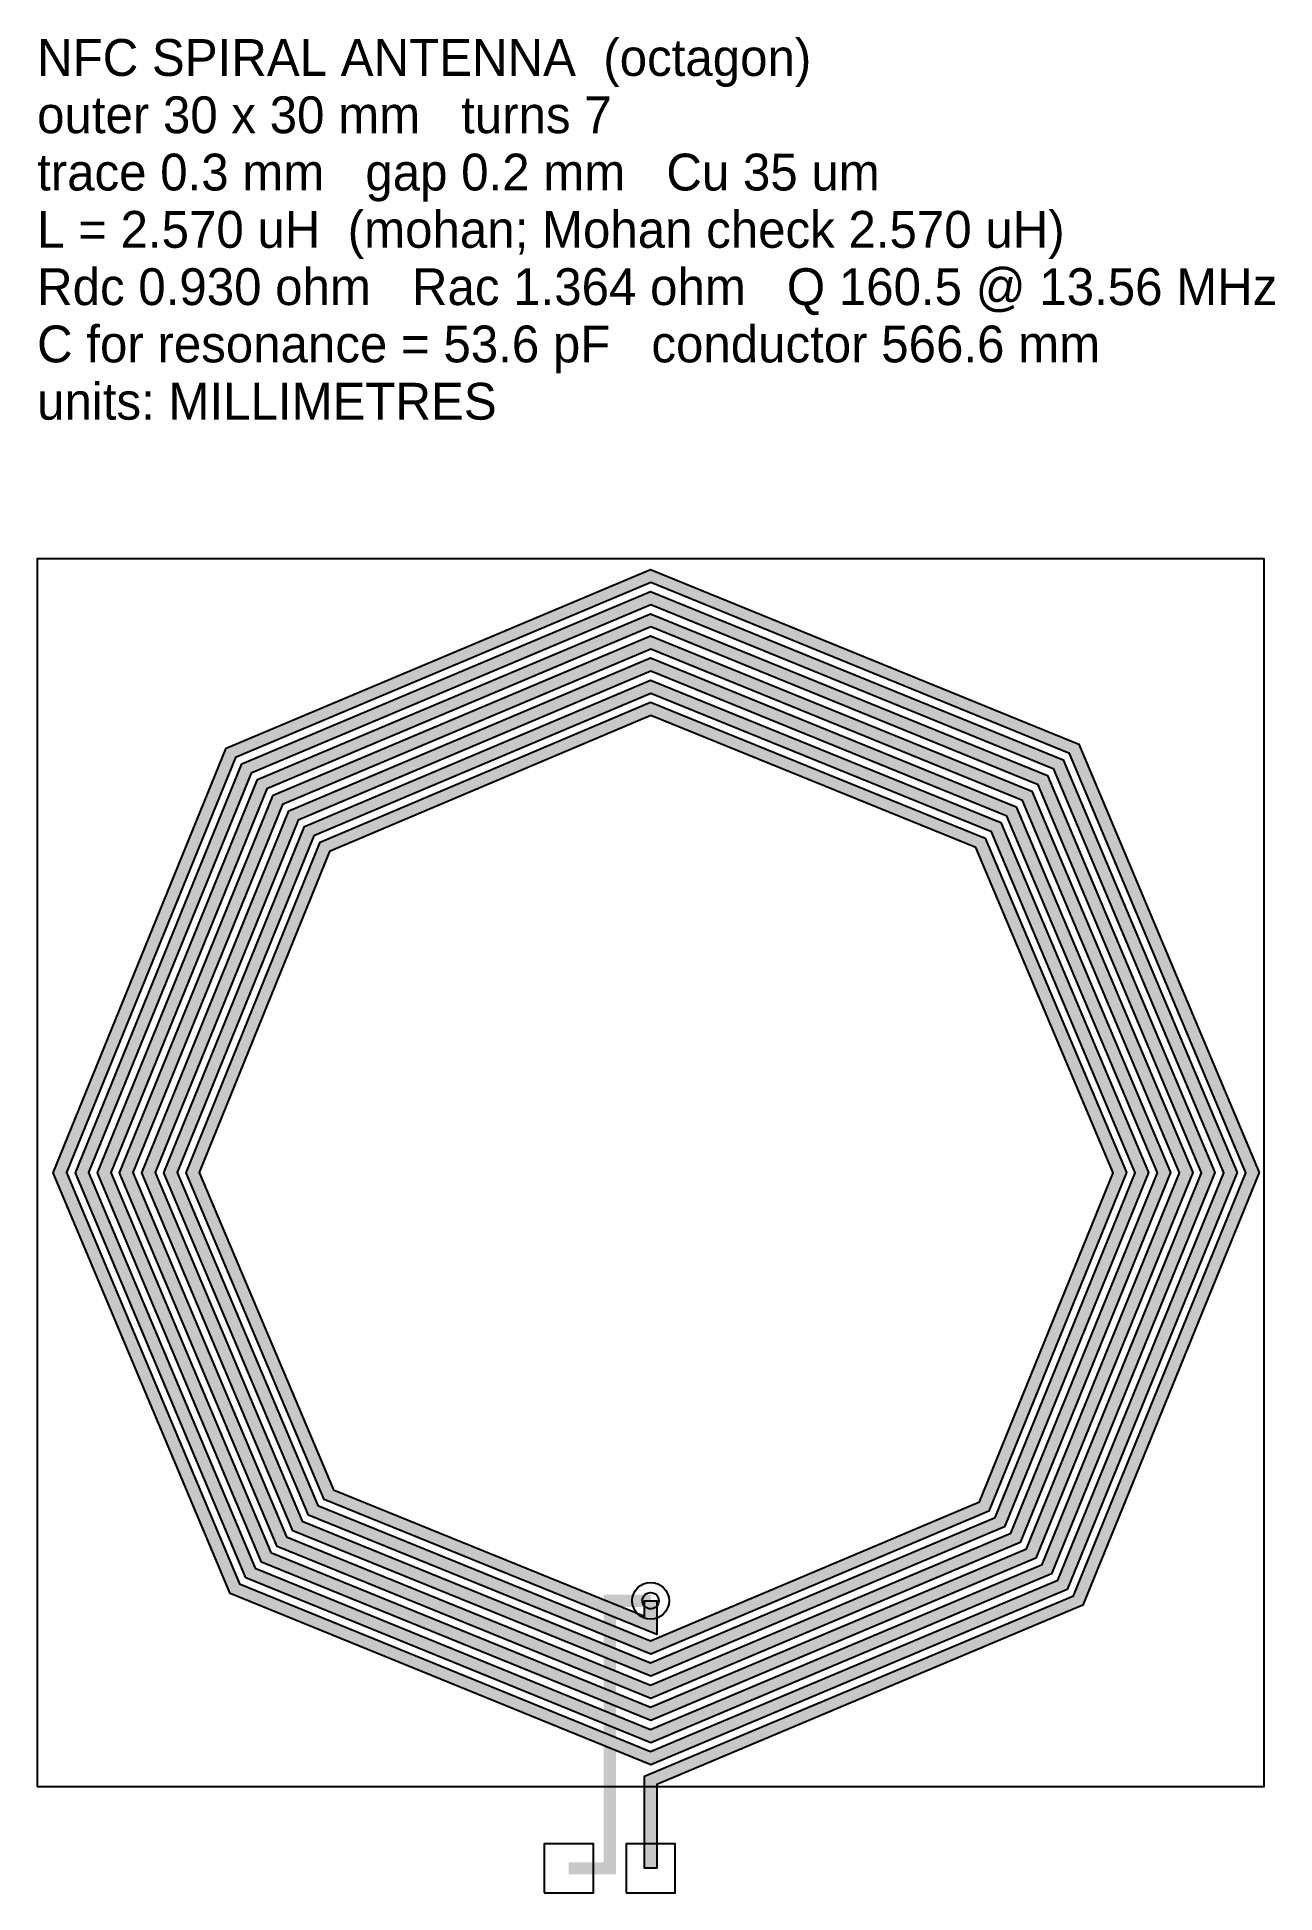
# Model space of a CAD drawing. Header units: millimetres. Extents: x -15 to 15.3, y -17.6 to 27.7.
import ezdxf

# ---------------------------------------------------------------- set-up
doc = ezdxf.new("R2010")
doc.units = ezdxf.units.MM
for name, color, linetype in [('ANT_BOTTOM', 1, 'Continuous'), ('ANT_CENTERLINE', 5, 'Continuous'), ('ANT_COPPER', 3, 'Continuous'), ('ANT_COPPER_HATCH', 3, 'Continuous'), ('ANT_INFO', 4, 'Continuous'), ('ANT_KEEPOUT', 8, 'Continuous'), ('ANT_PADS', 2, 'Continuous'), ('ANT_VIA', 6, 'Continuous')]:
    doc.layers.add(name, color=color, linetype=linetype)

msp = doc.modelspace()

# ---------------------------------------------------------------- hatches: boundary and pattern name
at = {"layer": 'ANT_COPPER_HATCH'}
msp.add_hatch(color=3, dxfattribs=at).paths.add_polyline_path([(-0.15, -14.75), (10.337, -10.339), (14.552, -0.001), (10.243, 10.242), (0.001, 14.417), (-10.146, 10.147), (-14.282, 0.001), (-10.052, -10.05), (-0.001, -14.146), (9.955, -9.956), (14.011, -0.001), (9.86, 9.859), (0.001, 13.876), (-9.763, 9.765), (-13.741, 0.001), (-9.669, -9.668), (-0.001, -13.605), (9.572, -9.573), (13.47, -0.001), (9.478, 9.476), (0.001, 13.335), (-9.38, 9.382), (-13.199, 0.001), (-9.286, -9.285), (-0.001, -13.064), (9.189, -9.191), (12.929, -0.001), (9.095, 9.093), (0.001, 12.793), (-8.998, 8.999), (-12.658, 0.001), (-8.904, -8.902), (-0.001, -12.523), (8.806, -8.808), (12.388, -0.001), (8.712, 8.711), (0.001, 12.252), (-8.615, 8.617), (-12.117, 0.001), (-8.521, -8.519), (-0.001, -11.982), (8.424, -8.425), (11.846, -0.001), (8.33, 8.328), (0.001, 11.711), (-8.232, 8.234), (-11.576, 0.001), (-8.138, -8.137), (-0.001, -11.44), (8.041, -8.043), (11.305, -0.001), (7.947, 7.945), (0.001, 11.17), (-7.85, 7.851), (-11.035, 0.001), (-7.756, -7.754), (-0.15, -10.839), (-0.15, -10.462), (0.15, -10.462), (0.15, -11.284), (-7.984, -7.985), (-11.359, -0.001), (-8.081, 8.079), (-0.001, 11.495), (8.175, 8.177), (11.63, 0.001), (8.272, -8.271), (0.001, -11.765), (-8.366, -8.368), (-11.9, -0.001), (-8.464, 8.462), (-0.001, 12.036), (8.558, 8.559), (12.171, 0.001), (8.655, -8.653), (0.001, -12.306), (-8.749, -8.751), (-12.442, -0.001), (-8.846, 8.845), (-0.001, 12.577), (8.94, 8.942), (12.712, 0.001), (9.038, -9.036), (0.001, -12.848), (-9.132, -9.133), (-12.983, -0.001), (-9.229, 9.227), (-0.001, 13.118), (9.323, 9.325), (13.253, 0.001), (9.42, -9.419), (0.001, -13.389), (-9.514, -9.516), (-13.524, -0.001), (-9.611, 9.61), (-0.001, 13.659), (9.706, 9.707), (13.795, 0.001), (9.803, -9.801), (0.001, -13.93), (-9.897, -9.898), (-14.065, -0.001), (-9.994, 9.993), (-0.001, 14.201), (10.088, 10.09), (14.336, 0.001), (10.185, -10.184), (0.001, -14.471), (-10.28, -10.281), (-14.606, -0.001), (-10.377, 10.376), (-0.001, 14.742), (10.471, 10.472), (14.877, 0.001), (10.568, -10.567), (0.15, -14.95), (0.15, -17), (-0.15, -17), (-0.15, -14.75)])

# ---------------------------------------------------------------- linework, layer by layer
at = {"layer": 'ANT_BOTTOM', "const_width": 0.3}
msp.add_lwpolyline([(0, -10.462), (-1, -10.462), (-1, -17), (-2, -17)], dxfattribs=at)
at = {"layer": 'ANT_CENTERLINE', "const_width": 0.3}
msp.add_lwpolyline([(0, -17), (0, -14.85), (10.453, -10.453), (14.715, 0), (10.357, 10.357), (0, 14.579), (-10.261, 10.261), (-14.444, 0), (-10.166, -10.166), (0, -14.309), (10.07, -10.07), (14.174, 0), (9.974, 9.974), (0, 14.038), (-9.879, 9.879), (-13.903, 0), (-9.783, -9.783), (0, -13.768), (9.687, -9.687), (13.632, 0), (9.592, 9.592), (0, 13.497), (-9.496, 9.496), (-13.362, 0), (-9.4, -9.4), (0, -13.226), (9.305, -9.305), (13.091, 0), (9.209, 9.209), (0, 12.956), (-9.113, 9.113), (-12.821, 0), (-9.018, -9.018), (0, -12.685), (8.922, -8.922), (12.55, 0), (8.826, 8.826), (0, 12.415), (-8.731, 8.731), (-12.279, 0), (-8.635, -8.635), (0, -12.144), (8.539, -8.539), (12.009, 0), (8.444, 8.444), (0, 11.873), (-8.348, 8.348), (-11.738, 0), (-8.252, -8.252), (0, -11.603), (8.157, -8.157), (11.468, 0), (8.061, 8.061), (0, 11.332), (-7.965, 7.965), (-11.197, 0), (-7.87, -7.87), (0, -11.062), (0, -10.462)], dxfattribs=at)
at = {"layer": 'ANT_COPPER'}
msp.add_lwpolyline([(-0.15, -14.75), (10.337, -10.339), (14.552, -0.001), (10.243, 10.242), (0.001, 14.417), (-10.146, 10.147), (-14.282, 0.001), (-10.052, -10.05), (-0.001, -14.146), (9.955, -9.956), (14.011, -0.001), (9.86, 9.859), (0.001, 13.876), (-9.763, 9.765), (-13.741, 0.001), (-9.669, -9.668), (-0.001, -13.605), (9.572, -9.573), (13.47, -0.001), (9.478, 9.476), (0.001, 13.335), (-9.38, 9.382), (-13.199, 0.001), (-9.286, -9.285), (-0.001, -13.064), (9.189, -9.191), (12.929, -0.001), (9.095, 9.093), (0.001, 12.793), (-8.998, 8.999), (-12.658, 0.001), (-8.904, -8.902), (-0.001, -12.523), (8.806, -8.808), (12.388, -0.001), (8.712, 8.711), (0.001, 12.252), (-8.615, 8.617), (-12.117, 0.001), (-8.521, -8.519), (-0.001, -11.982), (8.424, -8.425), (11.846, -0.001), (8.33, 8.328), (0.001, 11.711), (-8.232, 8.234), (-11.576, 0.001), (-8.138, -8.137), (-0.001, -11.44), (8.041, -8.043), (11.305, -0.001), (7.947, 7.945), (0.001, 11.17), (-7.85, 7.851), (-11.035, 0.001), (-7.756, -7.754), (-0.15, -10.839), (-0.15, -10.462), (0.15, -10.462), (0.15, -11.284), (-7.984, -7.985), (-11.359, -0.001), (-8.081, 8.079), (-0.001, 11.495), (8.175, 8.177), (11.63, 0.001), (8.272, -8.271), (0.001, -11.765), (-8.366, -8.368), (-11.9, -0.001), (-8.464, 8.462), (-0.001, 12.036), (8.558, 8.559), (12.171, 0.001), (8.655, -8.653), (0.001, -12.306), (-8.749, -8.751), (-12.442, -0.001), (-8.846, 8.845), (-0.001, 12.577), (8.94, 8.942), (12.712, 0.001), (9.038, -9.036), (0.001, -12.848), (-9.132, -9.133), (-12.983, -0.001), (-9.229, 9.227), (-0.001, 13.118), (9.323, 9.325), (13.253, 0.001), (9.42, -9.419), (0.001, -13.389), (-9.514, -9.516), (-13.524, -0.001), (-9.611, 9.61), (-0.001, 13.659), (9.706, 9.707), (13.795, 0.001), (9.803, -9.801), (0.001, -13.93), (-9.897, -9.898), (-14.065, -0.001), (-9.994, 9.993), (-0.001, 14.201), (10.088, 10.09), (14.336, 0.001), (10.185, -10.184), (0.001, -14.471), (-10.28, -10.281), (-14.606, -0.001), (-10.377, 10.376), (-0.001, 14.742), (10.471, 10.472), (14.877, 0.001), (10.568, -10.567), (0.15, -14.95), (0.15, -17), (-0.15, -17), (-0.15, -14.75)], close=True, dxfattribs=at)
at = {"layer": 'ANT_KEEPOUT'}
msp.add_lwpolyline([(-15, -15), (15, -15), (15, 15), (-15, 15)], close=True, dxfattribs=at)
at = {"layer": 'ANT_PADS'}
for points in [[(-2.6, -17.6), (-1.4, -17.6), (-1.4, -16.4), (-2.6, -16.4)], [(-0.6, -17.6), (0.6, -17.6), (0.6, -16.4), (-0.6, -16.4)]]:
    msp.add_lwpolyline(points, close=True, dxfattribs=at)
at = {"layer": 'ANT_VIA'}
for radius in [0.45, 0.2]:
    msp.add_circle((0, -10.462), radius, dxfattribs=at)

# ---------------------------------------------------------------- texts
at = {"layer": 'ANT_INFO'}
for s, p in [('NFC SPIRAL ANTENNA  (octagon)', (-15, 26.8)), ('outer 30 x 30 mm   turns 7', (-15, 25.4)), ('trace 0.3 mm   gap 0.2 mm   Cu 35 um', (-15, 24)), ('L = 2.570 uH  (mohan; Mohan check 2.570 uH)', (-15, 22.6)), ('Rdc 0.930 ohm   Rac 1.364 ohm   Q 160.5 @ 13.56 MHz', (-15, 21.2)), ('C for resonance = 53.6 pF   conductor 566.6 mm', (-15, 19.8)), ('units: MILLIMETRES', (-15, 18.4))]:
    msp.add_text(s, height=0.9, dxfattribs=at).set_placement(p)

doc.saveas('drawing.dxf')
